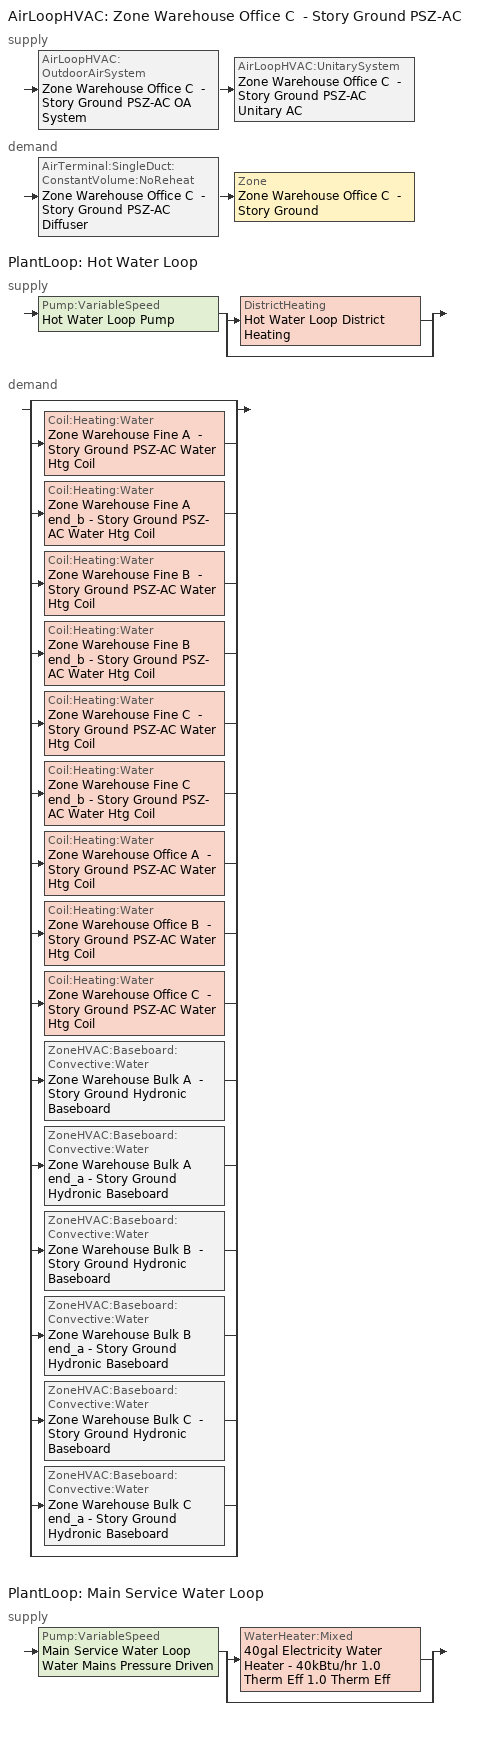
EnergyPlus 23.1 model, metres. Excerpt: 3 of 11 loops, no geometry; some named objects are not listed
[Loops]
AirLoopHVAC 'Zone Warehouse Office C  - Story Ground PSZ-AC'
 supply: AirLoopHVAC:OutdoorAirSystem 'Zone Warehouse Office C  - Story Ground PSZ-AC OA System' > AirLoopHVAC:UnitarySystem 'Zone Warehouse Office C  - Story Ground PSZ-AC Unitary AC'
 demand: AirTerminal:SingleDuct:ConstantVolume:NoReheat 'Zone Warehouse Office C  - Story Ground PSZ-AC Diffuser' > Zone 'Zone Warehouse Office C  - Story Ground'
PlantLoop 'Hot Water Loop'
 supply: Pump:VariableSpeed 'Hot Water Loop Pump' > split
  | DistrictHeating 'Hot Water Loop District Heating'
  | bypass
 demand: split
  | bypass
  | Coil:Heating:Water 'Zone Warehouse Fine A  - Story Ground PSZ-AC Water Htg Coil'
  | Coil:Heating:Water 'Zone Warehouse Fine A end_b - Story Ground PSZ-AC Water Htg Coil'
  | Coil:Heating:Water 'Zone Warehouse Fine B  - Story Ground PSZ-AC Water Htg Coil'
  | Coil:Heating:Water 'Zone Warehouse Fine B end_b - Story Ground PSZ-AC Water Htg Coil'
  | Coil:Heating:Water 'Zone Warehouse Fine C  - Story Ground PSZ-AC Water Htg Coil'
  | Coil:Heating:Water 'Zone Warehouse Fine C end_b - Story Ground PSZ-AC Water Htg Coil'
  | Coil:Heating:Water 'Zone Warehouse Office A  - Story Ground PSZ-AC Water Htg Coil'
  | Coil:Heating:Water 'Zone Warehouse Office B  - Story Ground PSZ-AC Water Htg Coil'
  | Coil:Heating:Water 'Zone Warehouse Office C  - Story Ground PSZ-AC Water Htg Coil'
  | ZoneHVAC:Baseboard:Convective:Water 'Zone Warehouse Bulk A  - Story Ground Hydronic Baseboard'
  | ZoneHVAC:Baseboard:Convective:Water 'Zone Warehouse Bulk A end_a - Story Ground Hydronic Baseboard'
  | ZoneHVAC:Baseboard:Convective:Water 'Zone Warehouse Bulk B  - Story Ground Hydronic Baseboard'
  | ZoneHVAC:Baseboard:Convective:Water 'Zone Warehouse Bulk B end_a - Story Ground Hydronic Baseboard'
  | ZoneHVAC:Baseboard:Convective:Water 'Zone Warehouse Bulk C  - Story Ground Hydronic Baseboard'
  | ZoneHVAC:Baseboard:Convective:Water 'Zone Warehouse Bulk C end_a - Story Ground Hydronic Baseboard'
  | bypass
PlantLoop 'Main Service Water Loop'
 supply: Pump:VariableSpeed 'Main Service Water Loop Water Mains Pressure Driven' > split
  | WaterHeater:Mixed '40gal Electricity Water Heater - 40kBtu/hr 1.0 Therm Eff 1.0 Therm Eff'
  | bypass
[ZoneControl:Thermostat] Temperature Difference Between Cutout And Setpoint {deltaC}=0
Name | Zone or ZoneList | Control Type Schedule | Control 1
Zone Warehouse Bulk A  - Story Ground Thermostat | Zone Warehouse Bulk A  - Story Ground | Zone Warehouse Bulk A  - Story Ground Thermostat Schedule | Warehouse Bulk - DOE Ref 1980-2004 Thermostat
Zone Warehouse Bulk A end_a - Story Ground Thermostat | Zone Warehouse Bulk A end_a - Story Ground | Zone Warehouse Bulk A end_a - Story Ground Thermostat Schedule | Warehouse Bulk - DOE Ref 1980-2004 Thermostat 1
Zone Warehouse Bulk B  - Story Ground Thermostat | Zone Warehouse Bulk B  - Story Ground | Zone Warehouse Bulk B  - Story Ground Thermostat Schedule | Warehouse Bulk - DOE Ref 1980-2004 Thermostat 2
Zone Warehouse Bulk B end_a - Story Ground Thermostat | Zone Warehouse Bulk B end_a - Story Ground | Zone Warehouse Bulk B end_a - Story Ground Thermostat Schedule | Warehouse Bulk - DOE Ref 1980-2004 Thermostat 3
Zone Warehouse Bulk C  - Story Ground Thermostat | Zone Warehouse Bulk C  - Story Ground | Zone Warehouse Bulk C  - Story Ground Thermostat Schedule | Warehouse Bulk - DOE Ref 1980-2004 Thermostat 4
Zone Warehouse Bulk C end_a - Story Ground Thermostat | Zone Warehouse Bulk C end_a - Story Ground | Zone Warehouse Bulk C end_a - Story Ground Thermostat Schedule | Warehouse Bulk - DOE Ref 1980-2004 Thermostat 5
Zone Warehouse Office C  - Story Ground Thermostat | Zone Warehouse Office C  - Story Ground | Zone Warehouse Office C  - Story Ground Thermostat Schedule | Warehouse Office - DOE Ref 1980-2004 Thermostat 2
[ThermostatSetpoint:DualSetpoint]
Name | Heating Setpoint Temperature Schedule | Cooling Setpoint Temperature Schedule
Warehouse Bulk - DOE Ref 1980-2004 Thermostat; Warehouse Bulk - DOE Ref 1980-2004 Thermostat 1; Warehouse Bulk - DOE Ref 1980-2004 Thermostat 2; Warehouse Bulk - DOE Ref 1980-2004 Thermostat 3; Warehouse Bulk - DOE Ref 1980-2004 Thermostat 4; Warehouse Bulk - DOE Ref 1980-2004 Thermostat 5 | Warehouse HtgSetp BulkStorage | Warehouse ClgSetp BulkStorage
Warehouse Office - DOE Ref 1980-2004 Thermostat 2 | Warehouse HtgSetp | Warehouse Cooling Setpoint
[ZoneHVAC:Baseboard:Convective:Water] Availability Schedule=Always On Discrete; Heating Design Capacity Method=HeatingDesignCapacity; Heating Design Capacity {W}=Autosize; Heating Design Capacity Per Floor Area {W/m2}=0; Fraction of Autosized Heating Design Capacity=0.8; U-Factor Times Area Value {W/K}=Autosize; Maximum Water Flow Rate {m3/s}=Autosize; Convergence Tolerance=0.001
Zone Warehouse Bulk A  - Story Ground Hydronic Baseboard; Zone Warehouse Bulk A end_a - Story Ground Hydronic Baseboard; Zone Warehouse Bulk B  - Story Ground Hydronic Baseboard; Zone Warehouse Bulk B end_a - Story Ground Hydronic Baseboard; Zone Warehouse Bulk C  - Story Ground Hydronic Baseboard; Zone Warehouse Bulk C end_a - Story Ground Hydronic Baseboard
[Zone equipment]
Zone Warehouse Bulk A  - Story Ground: Zone Warehouse Bulk A  - Story Ground Hydronic Baseboard
Zone Warehouse Bulk A end_a - Story Ground: Zone Warehouse Bulk A end_a - Story Ground Hydronic Baseboard
Zone Warehouse Bulk B  - Story Ground: Zone Warehouse Bulk B  - Story Ground Hydronic Baseboard
Zone Warehouse Bulk B end_a - Story Ground: Zone Warehouse Bulk B end_a - Story Ground Hydronic Baseboard
Zone Warehouse Bulk C  - Story Ground: Zone Warehouse Bulk C  - Story Ground Hydronic Baseboard
Zone Warehouse Bulk C end_a - Story Ground: Zone Warehouse Bulk C end_a - Story Ground Hydronic Baseboard
Zone Warehouse Office C  - Story Ground: Zone Warehouse Office C  - Story Ground PSZ-AC Diffuser
[Sizing:Zone] Zone Cooling Design Supply Air Temperature Input Method=SupplyAirTemperature; Zone Cooling Design Supply Air Temperature Difference {deltaC}=11.11; Zone Heating Design Supply Air Temperature Input Method=SupplyAirTemperature; Zone Heating Design Supply Air Temperature Difference {deltaC}=11.11; Zone Cooling Design Supply Air Humidity Ratio {kgWater/kgDryAir}=0.0085; Zone Heating Design Supply Air Humidity Ratio {kgWater/kgDryAir}=0.008; Cooling Design Air Flow Method=DesignDay; Cooling Design Air Flow Rate {m3/s}=0; Cooling Minimum Air Flow per Zone Floor Area {m3/s-m2}=0.000762; Cooling Minimum Air Flow {m3/s}=0; Cooling Minimum Air Flow Fraction=0; Heating Design Air Flow Method=DesignDay; Heating Design Air Flow Rate {m3/s}=0; Heating Maximum Air Flow per Zone Floor Area {m3/s-m2}=0.002032; Heating Maximum Air Flow {m3/s}=0.141576; Heating Maximum Air Flow Fraction=0.3; Account for Dedicated Outdoor Air System=No; Zone Load Sizing Method=Sensible Load Only No Latent Load; Zone Latent Cooling Design Supply Air Humidity Ratio Input Method=HumidityRatioDifference; Zone Cooling Design Supply Air Humidity Ratio Difference {kgWater/kgDryAir}=0.005; Zone Latent Heating Design Supply Air Humidity Ratio Input Method=HumidityRatioDifference; Zone Humidification Design Supply Air Humidity Ratio Difference {kgWater/kgDryAir}=0.005
Name | Zone Cooling Design Supply Air Temperature {C} | Zone Heating Design Supply Air Temperature {C} | Design Specification Outdoor Air Object
Zone Warehouse Bulk A  - Story Ground | 14 | 40 | Zone Warehouse Bulk A  - Story Ground DSOA Space List
Zone Warehouse Bulk A end_a - Story Ground | 14 | 40 | Zone Warehouse Bulk A end_a - Story Ground DSOA Space List
Zone Warehouse Bulk B  - Story Ground | 14 | 40 | Zone Warehouse Bulk B  - Story Ground DSOA Space List
Zone Warehouse Bulk B end_a - Story Ground | 14 | 40 | Zone Warehouse Bulk B end_a - Story Ground DSOA Space List
Zone Warehouse Bulk C  - Story Ground | 14 | 40 | Zone Warehouse Bulk C  - Story Ground DSOA Space List
Zone Warehouse Bulk C end_a - Story Ground | 14 | 40 | Zone Warehouse Bulk C end_a - Story Ground DSOA Space List
Zone Warehouse Office C  - Story Ground | 12.7778 | 50 | Zone Warehouse Office C  - Story Ground DSOA Space List
[DesignSpecification:OutdoorAir] Outdoor Air Method=Sum; Outdoor Air Flow per Zone {m3/s}=0; Outdoor Air Flow Air Changes per Hour {1/hr}=0
Name | Outdoor Air Flow per Person {m3/s-person} | Outdoor Air Flow per Zone Floor Area {m3/s-m2}
Warehouse Bulk Ventilation | 0 | 0.000254
Warehouse Office Ventilation | 0.00943895 | 0
[DesignSpecification:OutdoorAir:SpaceList]
Name | Space Name 1 | Space Design Specification Outdoor Air Object Name 1
Zone Warehouse Bulk A  - Story Ground DSOA Space List | Warehouse Bulk A  - Story Ground | Warehouse Bulk Ventilation
Zone Warehouse Bulk A end_a - Story Ground DSOA Space List | Warehouse Bulk A end_a - Story Ground | Warehouse Bulk Ventilation
Zone Warehouse Bulk B  - Story Ground DSOA Space List | Warehouse Bulk B  - Story Ground | Warehouse Bulk Ventilation
Zone Warehouse Bulk B end_a - Story Ground DSOA Space List | Warehouse Bulk B end_a - Story Ground | Warehouse Bulk Ventilation
Zone Warehouse Bulk C  - Story Ground DSOA Space List | Warehouse Bulk C  - Story Ground | Warehouse Bulk Ventilation
Zone Warehouse Bulk C end_a - Story Ground DSOA Space List | Warehouse Bulk C end_a - Story Ground | Warehouse Bulk Ventilation
Zone Warehouse Office C  - Story Ground DSOA Space List | Warehouse Office C  - Story Ground | Warehouse Office Ventilation
[AirTerminal:SingleDuct:ConstantVolume:NoReheat]
Zone Warehouse Office C  - Story Ground PSZ-AC Diffuser: Availability Schedule=Always On Discrete; Maximum Air Flow Rate {m3/s}=AutoSize
[Controller:MechanicalVentilation]
Controller Mechanical Ventilation 9: Availability Schedule=Always On Discrete; Demand Controlled Ventilation=No; System Outdoor Air Method=ZoneSum; Zone or ZoneList Name 1=Zone Warehouse Office C  - Story Ground; Design Specification Outdoor Air Object Name 1=Warehouse Office Ventilation
[AirLoopHVAC]
Zone Warehouse Office C  - Story Ground PSZ-AC: Design Supply Air Flow Rate {m3/s}=AutoSize; Design Return Air Flow Fraction of Supply Air Flow=1
[Sizing:System]
Zone Warehouse Office C  - Story Ground PSZ-AC: Type of Load to Size On=Sensible; Design Outdoor Air Flow Rate {m3/s}=Autosize; Central Heating Maximum System Air Flow Ratio=1; Preheat Design Temperature {C}=7.22222; Preheat Design Humidity Ratio {kgWater/kgDryAir}=0.008; Precool Design Temperature {C}=12.7778; Precool Design Humidity Ratio {kgWater/kgDryAir}=0.008; Central Cooling Design Supply Air Temperature {C}=12.7778; Central Heating Design Supply Air Temperature {C}=50; Type of Zone Sum to Use=Coincident; 100% Outdoor Air in Cooling=No; 100% Outdoor Air in Heating=No; Central Cooling Design Supply Air Humidity Ratio {kgWater/kgDryAir}=0.0085; Central Heating Design Supply Air Humidity Ratio {kgWater/kgDryAir}=0.008; Cooling Supply Air Flow Rate Method=DesignDay; Cooling Supply Air Flow Rate {m3/s}=0; Cooling Supply Air Flow Rate Per Floor Area {m3/s-m2}=0.00996765; Cooling Fraction of Autosized Cooling Supply Air Flow Rate=1; Cooling Supply Air Flow Rate Per Unit Cooling Capacity {m3/s-W}=3.94755e-05; Heating Supply Air Flow Rate Method=DesignDay; Heating Supply Air Flow Rate {m3/s}=0; Heating Supply Air Flow Rate Per Floor Area {m3/s-m2}=0.00996765; Heating Fraction of Autosized Heating Supply Air Flow Rate=1; Heating Fraction of Autosized Cooling Supply Air Flow Rate=1; Heating Supply Air Flow Rate Per Unit Heating Capacity {m3/s-W}=3.15882e-05; System Outdoor Air Method=ZoneSum; Zone Maximum Outdoor Air Fraction=1; Cooling Design Capacity Method=CoolingDesignCapacity; Cooling Design Capacity {W}=Autosize; Cooling Design Capacity Per Floor Area {W/m2}=234.7; Fraction of Autosized Cooling Design Capacity=1; Heating Design Capacity Method=HeatingDesignCapacity; Heating Design Capacity {W}=Autosize; Heating Design Capacity Per Floor Area {W/m2}=157; Fraction of Autosized Heating Design Capacity=1; Central Cooling Capacity Control Method=OnOff; Occupant Diversity=Autosize
[Controller:OutdoorAir]
Zone Warehouse Office C  - Story Ground PSZ-AC OA System Controller: Minimum Outdoor Air Flow Rate {m3/s}=Autosize; Maximum Outdoor Air Flow Rate {m3/s}=Autosize; Economizer Control Type=NoEconomizer; Economizer Control Action Type=ModulateFlow; Economizer Maximum Limit Dry-Bulb Temperature {C}=28; Economizer Maximum Limit Enthalpy {J/kg}=64000; Lockout Type=LockoutWithCompressor; Minimum Limit Type=FixedMinimum; Minimum Outdoor Air Schedule=Always On Discrete; Mechanical Ventilation Controller=Controller Mechanical Ventilation 9; High Humidity Control=No; Control High Indoor Humidity Based on Outdoor Humidity Ratio=Yes; Heat Recovery Bypass Control Type=BypassWhenWithinEconomizerLimits
[SetpointManager:MixedAir]
Zone Warehouse Office C  - Story Ground PSZ-AC Mixed Air Node OS Default SPM: Control Variable=Temperature; Setpoint Node or NodeList=Zone Warehouse Office C  - Story Ground PSZ-AC Mixed Air Node
[AirLoopHVAC:UnitarySystem]
Zone Warehouse Office C  - Story Ground PSZ-AC Unitary AC: Control Type=Load; Controlling Zone or Thermostat Location=Zone Warehouse Office C  - Story Ground; Dehumidification Control Type=None; Availability Schedule=Always On Discrete; Supply Fan=Zone Warehouse Office C  - Story Ground PSZ-AC Fan; Fan Placement=DrawThrough; Supply Air Fan Operating Mode Schedule=Zone Warehouse Office C  - Story Ground PSZ-AC Occ Sch; Heating Coil=Zone Warehouse Office C  - Story Ground PSZ-AC Water Htg Coil; DX Heating Coil Sizing Ratio=1; Cooling Coil=Zone Warehouse Office C  - Story Ground PSZ-AC 1spd DX AC Clg Coil 5kBtu/hr 9.7SEER; Use DOAS DX Cooling Coil=No; Minimum Supply Air Temperature {C}=2; Latent Load Control=SensibleOnlyLoadControl; Supplemental Heating Coil=Zone Warehouse Office C  - Story Ground PSZ-AC Electric Backup Htg Coil; Cooling Supply Air Flow Rate {m3/s}=Autosize; Heating Supply Air Flow Rate {m3/s}=Autosize; No Load Supply Air Flow Rate {m3/s}=Autosize; Maximum Supply Air Temperature {C}=80; Maximum Outdoor Dry-Bulb Temperature for Supplemental Heater Operation {C}=21; Maximum Cycling Rate {cycles/hr}=2.5; Heat Pump Time Constant {s}=60; Fraction of On-Cycle Power Use=0.01; Heat Pump Fan Delay Time {s}=60; Ancillary On-Cycle Electric Power {W}=0; Ancillary Off-Cycle Electric Power {W}=0
[Fan:OnOff]
Zone Warehouse Office C  - Story Ground PSZ-AC Fan: Availability Schedule=Always On Discrete; Fan Total Efficiency=0.53625; Pressure Rise {Pa}=622.722; Maximum Flow Rate {m3/s}=Autosize; Motor Efficiency=0.825; Motor In Airstream Fraction=1; Fan Power Ratio Function of Speed Ratio Curve=Fan On Off Power Curve 8; Fan Efficiency Ratio Function of Speed Ratio Curve=Fan On Off Efficiency Curve 8
[Coil:Heating:Water] Availability Schedule=Always On Discrete; U-Factor Times Area Value {W/K}=Autosize; Maximum Water Flow Rate {m3/s}=Autosize; Performance Input Method=UFactorTimesAreaAndDesignWaterFlowRate; Rated Capacity {W}=Autosize; Rated Inlet Water Temperature {C}=82.2222; Rated Inlet Air Temperature {C}=7.22222; Rated Outlet Water Temperature {C}=71.1111; Rated Outlet Air Temperature {C}=50; Rated Ratio for Air and Water Convection=0.5
Zone Warehouse Fine A  - Story Ground PSZ-AC Water Htg Coil; Zone Warehouse Fine A end_b - Story Ground PSZ-AC Water Htg Coil; Zone Warehouse Fine B  - Story Ground PSZ-AC Water Htg Coil; Zone Warehouse Fine B end_b - Story Ground PSZ-AC Water Htg Coil; Zone Warehouse Fine C  - Story Ground PSZ-AC Water Htg Coil; Zone Warehouse Fine C end_b - Story Ground PSZ-AC Water Htg Coil; Zone Warehouse Office A  - Story Ground PSZ-AC Water Htg Coil; Zone Warehouse Office B  - Story Ground PSZ-AC Water Htg Coil; Zone Warehouse Office C  - Story Ground PSZ-AC Water Htg Coil
[Coil:Cooling:DX:SingleSpeed]
Zone Warehouse Office C  - Story Ground PSZ-AC 1spd DX AC Clg Coil 5kBtu/hr 9.7SEER: Availability Schedule=Always On Discrete; Gross Rated Total Cooling Capacity {W}=Autosize; Gross Rated Sensible Heat Ratio=Autosize; Gross Rated Cooling COP {W/W}=3.14722; Rated Air Flow Rate {m3/s}=Autosize; Rated Evaporator Fan Power Per Volume Flow Rate 2017 {W/(m3/s)}=773.3; Rated Evaporator Fan Power Per Volume Flow Rate 2023 {W/(m3/s)}=934.4; Total Cooling Capacity Function of Temperature Curve=DOE Ref DX Clg Coil Cool-Cap-fT; Total Cooling Capacity Function of Flow Fraction Curve=DOE Ref DX Clg Coil Cool-CAP-fFlow; Energy Input Ratio Function of Temperature Curve=DOE Ref DX Clg Coil Cool-EIR-fT; Energy Input Ratio Function of Flow Fraction Curve=DOE Ref DX Clg Coil Cool-EIR-fFlow; Part Load Fraction Correlation Curve=DOE Ref DX Clg Coil Cool-PLF-fPLR; Minimum Outdoor Dry-Bulb Temperature for Compressor Operation {C}=-25; Nominal Time for Condensate Removal to Begin {s}=0; Ratio of Initial Moisture Evaporation Rate and Steady State Latent Capacity=0; Maximum Cycling Rate {cycles/hr}=0; Latent Capacity Time Constant {s}=0; Condenser Type=AirCooled; Evaporative Condenser Effectiveness=0.9; Evaporative Condenser Air Flow Rate {m3/s}=Autosize; Evaporative Condenser Pump Rated Power Consumption {W}=Autosize; Crankcase Heater Capacity {W}=0; Maximum Outdoor Dry-Bulb Temperature for Crankcase Heater Operation {C}=10; Basin Heater Capacity {W/K}=0; Basin Heater Setpoint Temperature {C}=2
[Coil:Heating:Electric]
Zone Warehouse Office C  - Story Ground PSZ-AC Electric Backup Htg Coil: Availability Schedule=Always On Discrete; Efficiency=1; Nominal Capacity {W}=Autosize
[SetpointManager:SingleZone:Reheat]
Zone Warehouse Office C  - Story Ground Setpoint Manager SZ Reheat: Control Variable=Temperature; Minimum Supply Air Temperature {C}=12.7778; Maximum Supply Air Temperature {C}=50; Control Zone=Zone Warehouse Office C  - Story Ground; Setpoint Node or NodeList=Zone Warehouse Office C  - Story Ground PSZ-AC Supply Outlet Node
[PlantLoop] Fluid Type=Water; Minimum Loop Temperature {C}=10; Maximum Loop Flow Rate {m3/s}=Autosize; Minimum Loop Flow Rate {m3/s}=0; Plant Loop Volume {m3}=Autocalculate; Load Distribution Scheme=Optimal; Plant Loop Demand Calculation Scheme=SingleSetpoint; Common Pipe Simulation=None
Name | Plant Equipment Operation Scheme | Maximum Loop Temperature {C}
Hot Water Loop | Hot Water Loop Operation Schemes | 100
Main Service Water Loop | Main Service Water Loop Operation Schemes | 60
[Sizing:Plant] Loop Type=Heating; Sizing Option=NonCoincident; Zone Timesteps in Averaging Window=1; Coincident Sizing Factor Mode=None
Name | Design Loop Exit Temperature {C} | Loop Design Temperature Difference {deltaC}
Hot Water Loop | 82.2222 | 11.1111
Main Service Water Loop | 60 | 5
[Pump:VariableSpeed] Design Maximum Flow Rate {m3/s}=Autosize; Design Power Consumption {W}=Autosize; Fraction of Motor Inefficiencies to Fluid Stream=0; Coefficient 1 of the Part Load Performance Curve=0; Coefficient 2 of the Part Load Performance Curve=3.2485; Coefficient 3 of the Part Load Performance Curve=-4.7443; Coefficient 4 of the Part Load Performance Curve=2.5294; Design Minimum Flow Rate {m3/s}=0; Pump Control Type=Intermittent; Skin Loss Radiative Fraction=0.5; Design Power Sizing Method=PowerPerFlowPerPressure; Design Electric Power per Unit Flow Rate {W/(m3/s)}=348701.1; Design Shaft Power per Unit Flow Rate per Unit Head {W/((m3/s)-Pa)}=1.28205; Design Minimum Flow Rate Fraction=0
Name | Design Pump Head {Pa} | Motor Efficiency
Hot Water Loop Pump | 179344 | 0.825
Main Service Water Loop Water Mains Pressure Driven | 0.001 | 1
[DistrictHeating]
Hot Water Loop District Heating: Nominal Capacity {W}=Autosize
[SetpointManager:Scheduled] Control Variable=Temperature
Name | Schedule | Setpoint Node or NodeList
Hot Water Loop Setpoint Manager | Hot Water Loop Temp - 180F | Hot Water Loop Supply Outlet Node
Service hot water setpoint manager | Service Water Loop Temp - 140F | Main Service Water Loop Supply Outlet Node
[PlantEquipmentOperationSchemes] Control Scheme Object Type 1=PlantEquipmentOperation:HeatingLoad; Control Scheme Schedule Name 1=Always On Discrete
Name | Control Scheme Name 1
Hot Water Loop Operation Schemes | Hot Water Loop Heating Operation Scheme
Main Service Water Loop Operation Schemes | Main Service Water Loop Heating Operation Scheme
[PlantEquipmentOperation:HeatingLoad] Load Range Lower Limit 1 {W}=0; Load Range Upper Limit 1 {W}=1000000000
Name | Range Equipment List Name 1
Hot Water Loop Heating Operation Scheme | Hot Water Loop Heating Equipment List
Main Service Water Loop Heating Operation Scheme | Main Service Water Loop Heating Equipment List
[PlantEquipmentList]
Hot Water Loop Heating Equipment List: DistrictHeating, Hot Water Loop District Heating
Main Service Water Loop Heating Equipment List: WaterHeater:Mixed, 40gal Electricity Water Heater - 40kBtu/hr 1.0 Therm Eff 1.0 Therm Eff
[WaterHeater:Mixed]
40gal Electricity Water Heater - 40kBtu/hr 1.0 Therm Eff 1.0 Therm Eff: Tank Volume {m3}=0.151416; Setpoint Temperature Schedule=Service Water Loop Temp - 140F; Deadband Temperature Difference {deltaC}=2; Maximum Temperature Limit {C}=60; Heater Control Type=Cycle; Heater Maximum Capacity {W}=11722.8; Heater Ignition Minimum Flow Rate {m3/s}=0; Heater Ignition Delay {s}=0; Heater Fuel Type=Electricity; Heater Thermal Efficiency=1; Off Cycle Parasitic Fuel Consumption Rate {W}=571; Off Cycle Parasitic Fuel Type=Electricity; Off Cycle Parasitic Heat Fraction to Tank=0; On Cycle Parasitic Fuel Consumption Rate {W}=571; On Cycle Parasitic Fuel Type=Electricity; On Cycle Parasitic Heat Fraction to Tank=0; Ambient Temperature Indicator=Zone; Off Cycle Loss Coefficient to Ambient Temperature {W/K}=1.87331; Off Cycle Loss Fraction to Zone=1; On Cycle Loss Coefficient to Ambient Temperature {W/K}=1.87331; On Cycle Loss Fraction to Zone=1; Use Side Effectiveness=1; Source Side Effectiveness=1; Use Side Design Flow Rate {m3/s}=Autosize; Source Side Design Flow Rate {m3/s}=Autosize; Indirect Water Heating Recovery Time {hr}=1.5; Source Side Flow Control Mode=IndirectHeatPrimarySetpoint
[WaterHeater:Sizing]
40gal Electricity Water Heater - 40kBtu/hr 1.0 Therm Eff 1.0 Therm Eff: Design Mode=PeakDraw; Time Storage Can Meet Peak Draw {hr}=0.538503; Time for Tank Recovery {hr}=0; Nominal Tank Volume for Autosizing Plant Connections {m3}=1
[Schedule:Day:Interval]
Warehouse HtgSetp BulkStorage Default; autogen Warehouse HtgSetp BulkStorage 0_day_sch; autogen Warehouse HtgSetp BulkStorage 1_day_sch: Average, 24:00, 7.2
Warehouse HtgSetp BulkStorage Summer Design Day; Warehouse HtgSetp BulkStorage Winter Design Day: No, 24:00, 7.2
Warehouse ClgSetp BulkStorage Default; autogen Warehouse ClgSetp BulkStorage 0_day_sch; autogen Warehouse ClgSetp BulkStorage 1_day_sch: Average, 24:00, 50
Warehouse ClgSetp BulkStorage Summer Design Day; Warehouse ClgSetp BulkStorage Winter Design Day: No, 24:00, 50
Warehouse HtgSetp Sun Day: Average, 24:00, 15.6
autogen Warehouse HtgSetp 2_day_sch; Warehouse HtgSetp Default: Average, 06:00, 15.6, 18:00, 21.1, 24:00, 15.6
Warehouse HtgSetp Sat Day: Average, 02:00, 21.1, 22:00, 15.6, 24:00, 21.1
Warehouse HtgSetp Summer Design Day; Warehouse HtgSetp Winter Design Day: No, 06:00, 15.6, 07:00, 17.8, 08:00, 20, 18:00, 21, 24:00, 15.6
Warehouse Cooling Setpoint Default: Average, 24:00, 30
Warehouse Cooling Setpoint Wkdy|SmrDsn Day; autogen Schedule Rule 38 2_day_sch: Average, 06:00, 30, 17:00, 24, 24:00, 30
Warehouse Cooling Setpoint Sat Day: Average, 00:10, 29.9583, 00:20, 29.9167, 00:30, 29.875, 00:40, 29.8333, 00:50, 29.7917, 01:00, 29.75, 01:10, 29.7083, 01:20, 29.6667, 01:30, 29.625, 01:40, 29.5833, 01:50, 29.5417, 02:00, 29.5, 02:10, 29.4583, 02:20, 29.4167, 02:30, 29.375, 02:40, 29.3333, 02:50, 29.2917, 03:00, 29.25, 03:10, 29.2083, 03:20, 29.1667, 03:30, 29.125, 03:40, 29.0833, 03:50, 29.0417, 04:00, 29, 04:10, 28.9583, 04:20, 28.9167, 04:30, 28.875, 04:40, 28.8333, 04:50, 28.7917, 05:00, 28.75, 05:10, 28.7083, 05:20, 28.6667, 05:30, 28.625, 05:40, 28.5833, 05:50, 28.5417, 06:00, 28.5, 06:10, 28.4583, 06:20, 28.4167, 06:30, 28.375, 06:40, 28.3333, 06:50, 28.2917, 07:00, 28.25, 07:10, 28.2083, 07:20, 28.1667, 07:30, 28.125, 07:40, 28.0833, 07:50, 28.0417, 08:00, 28, 08:10, 27.9583, 08:20, 27.9167, 08:30, 27.875, 08:40, 27.8333, 08:50, 27.7917, 09:00, 27.75, 09:10, 27.7083, 09:20, 27.6667, 09:30, 27.625, 09:40, 27.5833, 09:50, 27.5417, 10:00, 27.5, 10:10, 27.4583, 10:20, 27.4167, 10:30, 27.375, 10:40, 27.3333, 10:50, 27.2917, 11:00, 27.25, 11:10, 27.2083, 11:20, 27.1667, 11:30, 27.125, 11:40, 27.0833, 11:50, 27.0417, 12:00, 27, 12:09, 26.9583, 12:19, 26.9167, 12:29, 26.875, 12:39, 26.8333, 12:49, 26.7917, 12:59, 26.75, 13:09, 26.7083, 13:19, 26.6667, 13:29, 26.625, 13:39, 26.5833, 13:49, 26.5417, 13:59, 26.5, 14:09, 26.4583, 14:19, 26.4167, 14:29, 26.375, 14:39, 26.3333, 14:49, 26.2917, 14:59, 26.25, 15:09, 26.2083, 15:19, 26.1667, 15:29, 26.125, 15:39, 26.0833, 15:49, 26.0417, 15:59, 26, 16:09, 25.9583, 16:19, 25.9167, 16:29, 25.875, 16:39, 25.8333, 16:49, 25.7917, 16:59, 25.75, 17:09, 25.7083, 17:19, 25.6667, 17:29, 25.625, 17:39, 25.5833, 17:49, 25.5417, 17:59, 25.5, 18:09, 25.4583, 18:19, 25.4167, 18:29, 25.375, 18:39, 25.3333, 18:49, 25.2917, 18:59, 25.25, 19:09, 25.2083, 19:19, 25.1667, 19:29, 25.125, 19:39, 25.0833, 19:49, 25.0417, 19:59, 25, 20:09, 24.9583, 20:19, 24.9167, 20:29, 24.875, 20:39, 24.8333, 20:49, 24.7917, 20:59, 24.75, 21:09, 24.7083, 21:19, 24.6667, 21:29, 24.625, 21:39, 24.5833, 21:49, 24.5417, 21:59, 24.5, 22:09, 24.4583, 22:19, 24.4167, 22:29, 24.375, 22:39, 24.3333, 22:49, 24.2917, 22:59, 24.25, 23:09, 24.2083, 23:19, 24.1667, 23:29, 24.125, 23:39, 24.0833, 23:49, 24.0417, 23:59, 24, 24:00, 24
Warehouse Cooling Setpoint Summer Design Day: No, 06:00, 30, 17:00, 24, 24:00, 30
Hot Water Loop Temp - 180F Default: No, 24:00, 82.2222
Service Water Loop Temp - 140F Default: No, 24:00, 60
Zone Warehouse Office C  - Story Ground PSZ-AC Occ Sch Default; Zone Warehouse Office C  - Story Ground PSZ-AC Occ Sch Friday: No, 07:20, 0, 16:40, 1, 24:00, 0
Zone Warehouse Office C  - Story Ground PSZ-AC Occ Sch Summer Design Day; Zone Warehouse Office C  - Story Ground PSZ-AC Occ Sch Winter Design Day: No, 24:00, 1
Zone Warehouse Office C  - Story Ground PSZ-AC Occ Sch Sunday: No, 24:00, 0
[Schedule:Week:Daily]
Warehouse HtgSetp BulkStorage Week Rule - Jan1-Feb25: Warehouse HtgSetp BulkStorage Default, autogen Warehouse HtgSetp BulkStorage 0_day_sch, Warehouse HtgSetp BulkStorage Default, Warehouse HtgSetp BulkStorage Default, autogen Warehouse HtgSetp BulkStorage 1_day_sch, Warehouse HtgSetp BulkStorage Default, Warehouse HtgSetp BulkStorage Default, Warehouse HtgSetp BulkStorage Default, Warehouse HtgSetp BulkStorage Summer Design Day, Warehouse HtgSetp BulkStorage Winter Design Day, Warehouse HtgSetp BulkStorage Default, Warehouse HtgSetp BulkStorage Default
Warehouse HtgSetp BulkStorage Week Rule - Feb26-Mar4: Warehouse HtgSetp BulkStorage Default, autogen Warehouse HtgSetp BulkStorage 0_day_sch, Warehouse HtgSetp BulkStorage Default, autogen Warehouse HtgSetp BulkStorage 1_day_sch, Warehouse HtgSetp BulkStorage Default, Warehouse HtgSetp BulkStorage Default, Warehouse HtgSetp BulkStorage Default, Warehouse HtgSetp BulkStorage Default, Warehouse HtgSetp BulkStorage Summer Design Day, Warehouse HtgSetp BulkStorage Winter Design Day, Warehouse HtgSetp BulkStorage Default, Warehouse HtgSetp BulkStorage Default
Warehouse HtgSetp BulkStorage Week Rule - Mar5-Dec31: autogen Warehouse HtgSetp BulkStorage 0_day_sch, Warehouse HtgSetp BulkStorage Default, Warehouse HtgSetp BulkStorage Default, autogen Warehouse HtgSetp BulkStorage 1_day_sch, Warehouse HtgSetp BulkStorage Default, Warehouse HtgSetp BulkStorage Default, Warehouse HtgSetp BulkStorage Default, Warehouse HtgSetp BulkStorage Default, Warehouse HtgSetp BulkStorage Summer Design Day, Warehouse HtgSetp BulkStorage Winter Design Day, Warehouse HtgSetp BulkStorage Default, Warehouse HtgSetp BulkStorage Default
Warehouse ClgSetp BulkStorage Week Rule - Jan1-Feb25: Warehouse ClgSetp BulkStorage Default, autogen Warehouse ClgSetp BulkStorage 0_day_sch, Warehouse ClgSetp BulkStorage Default, Warehouse ClgSetp BulkStorage Default, autogen Warehouse ClgSetp BulkStorage 1_day_sch, Warehouse ClgSetp BulkStorage Default, Warehouse ClgSetp BulkStorage Default, Warehouse ClgSetp BulkStorage Default, Warehouse ClgSetp BulkStorage Summer Design Day, Warehouse ClgSetp BulkStorage Winter Design Day, Warehouse ClgSetp BulkStorage Default, Warehouse ClgSetp BulkStorage Default
Warehouse ClgSetp BulkStorage Week Rule - Feb26-Mar4: Warehouse ClgSetp BulkStorage Default, autogen Warehouse ClgSetp BulkStorage 0_day_sch, Warehouse ClgSetp BulkStorage Default, autogen Warehouse ClgSetp BulkStorage 1_day_sch, Warehouse ClgSetp BulkStorage Default, Warehouse ClgSetp BulkStorage Default, Warehouse ClgSetp BulkStorage Default, Warehouse ClgSetp BulkStorage Default, Warehouse ClgSetp BulkStorage Summer Design Day, Warehouse ClgSetp BulkStorage Winter Design Day, Warehouse ClgSetp BulkStorage Default, Warehouse ClgSetp BulkStorage Default
Warehouse ClgSetp BulkStorage Week Rule - Mar5-Dec31: autogen Warehouse ClgSetp BulkStorage 0_day_sch, Warehouse ClgSetp BulkStorage Default, Warehouse ClgSetp BulkStorage Default, autogen Warehouse ClgSetp BulkStorage 1_day_sch, Warehouse ClgSetp BulkStorage Default, Warehouse ClgSetp BulkStorage Default, Warehouse ClgSetp BulkStorage Default, Warehouse ClgSetp BulkStorage Default, Warehouse ClgSetp BulkStorage Summer Design Day, Warehouse ClgSetp BulkStorage Winter Design Day, Warehouse ClgSetp BulkStorage Default, Warehouse ClgSetp BulkStorage Default
Warehouse HtgSetp Week Rule - Jan1-Mar4: Warehouse HtgSetp Sun Day, autogen Warehouse HtgSetp 2_day_sch, Warehouse HtgSetp Default, Warehouse HtgSetp Default, Warehouse HtgSetp Default, Warehouse HtgSetp Default, Warehouse HtgSetp Sat Day, Warehouse HtgSetp Default, Warehouse HtgSetp Summer Design Day, Warehouse HtgSetp Winter Design Day, Warehouse HtgSetp Default, Warehouse HtgSetp Default
Warehouse HtgSetp Week Rule - Mar5-Dec31: Warehouse HtgSetp Sun Day, Warehouse HtgSetp Default, Warehouse HtgSetp Default, Warehouse HtgSetp Default, Warehouse HtgSetp Default, Warehouse HtgSetp Default, Warehouse HtgSetp Sat Day, Warehouse HtgSetp Default, Warehouse HtgSetp Summer Design Day, Warehouse HtgSetp Winter Design Day, Warehouse HtgSetp Default, Warehouse HtgSetp Default
Warehouse Cooling Setpoint Week Rule - Jan1-Mar4: Warehouse Cooling Setpoint Default, Warehouse Cooling Setpoint Wkdy|SmrDsn Day, Warehouse Cooling Setpoint Wkdy|SmrDsn Day, Warehouse Cooling Setpoint Wkdy|SmrDsn Day, Warehouse Cooling Setpoint Wkdy|SmrDsn Day, Warehouse Cooling Setpoint Wkdy|SmrDsn Day, Warehouse Cooling Setpoint Sat Day, Warehouse Cooling Setpoint Default, Warehouse Cooling Setpoint Summer Design Day, Warehouse Cooling Setpoint Default, Warehouse Cooling Setpoint Default, Warehouse Cooling Setpoint Default
Warehouse Cooling Setpoint Week Rule - Mar5-Dec31: autogen Schedule Rule 38 2_day_sch, Warehouse Cooling Setpoint Wkdy|SmrDsn Day, Warehouse Cooling Setpoint Wkdy|SmrDsn Day, Warehouse Cooling Setpoint Wkdy|SmrDsn Day, Warehouse Cooling Setpoint Wkdy|SmrDsn Day, Warehouse Cooling Setpoint Wkdy|SmrDsn Day, Warehouse Cooling Setpoint Sat Day, Warehouse Cooling Setpoint Default, Warehouse Cooling Setpoint Summer Design Day, Warehouse Cooling Setpoint Default, Warehouse Cooling Setpoint Default, Warehouse Cooling Setpoint Default
Hot Water Loop Temp - 180F Week Rule - Jan1-Dec31: Hot Water Loop Temp - 180F Default, Hot Water Loop Temp - 180F Default, Hot Water Loop Temp - 180F Default, Hot Water Loop Temp - 180F Default, Hot Water Loop Temp - 180F Default, Hot Water Loop Temp - 180F Default, Hot Water Loop Temp - 180F Default, Hot Water Loop Temp - 180F Default, Hot Water Loop Temp - 180F Default, Hot Water Loop Temp - 180F Default, Hot Water Loop Temp - 180F Default, Hot Water Loop Temp - 180F Default
Service Water Loop Temp - 140F Week Rule - Jan1-Dec31: Service Water Loop Temp - 140F Default, Service Water Loop Temp - 140F Default, Service Water Loop Temp - 140F Default, Service Water Loop Temp - 140F Default, Service Water Loop Temp - 140F Default, Service Water Loop Temp - 140F Default, Service Water Loop Temp - 140F Default, Service Water Loop Temp - 140F Default, Service Water Loop Temp - 140F Default, Service Water Loop Temp - 140F Default, Service Water Loop Temp - 140F Default, Service Water Loop Temp - 140F Default
Zone Warehouse Office C  - Story Ground PSZ-AC Occ Sch Week Rule - Jan1-Dec31: Zone Warehouse Office C  - Story Ground PSZ-AC Occ Sch Sunday, Zone Warehouse Office C  - Story Ground PSZ-AC Occ Sch Friday, Zone Warehouse Office C  - Story Ground PSZ-AC Occ Sch Friday, Zone Warehouse Office C  - Story Ground PSZ-AC Occ Sch Friday, Zone Warehouse Office C  - Story Ground PSZ-AC Occ Sch Default, Zone Warehouse Office C  - Story Ground PSZ-AC Occ Sch Friday, Zone Warehouse Office C  - Story Ground PSZ-AC Occ Sch Sunday, Zone Warehouse Office C  - Story Ground PSZ-AC Occ Sch Default, Zone Warehouse Office C  - Story Ground PSZ-AC Occ Sch Summer Design Day, Zone Warehouse Office C  - Story Ground PSZ-AC Occ Sch Winter Design Day, Zone Warehouse Office C  - Story Ground PSZ-AC Occ Sch Default, Zone Warehouse Office C  - Story Ground PSZ-AC Occ Sch Default
[Schedule:Year]
Warehouse HtgSetp BulkStorage: Warehouse HtgSetp BulkStorage Week Rule - Jan1-Feb25, 1, 1, 2, 25, Warehouse HtgSetp BulkStorage Week Rule - Feb26-Mar4, 2, 26, 3, 4, Warehouse HtgSetp BulkStorage Week Rule - Mar5-Dec31, 3, 5, 12, 31
Warehouse ClgSetp BulkStorage: Warehouse ClgSetp BulkStorage Week Rule - Jan1-Feb25, 1, 1, 2, 25, Warehouse ClgSetp BulkStorage Week Rule - Feb26-Mar4, 2, 26, 3, 4, Warehouse ClgSetp BulkStorage Week Rule - Mar5-Dec31, 3, 5, 12, 31
Warehouse HtgSetp: Warehouse HtgSetp Week Rule - Jan1-Mar4, 1, 1, 3, 4, Warehouse HtgSetp Week Rule - Mar5-Dec31, 3, 5, 12, 31
Warehouse Cooling Setpoint: Warehouse Cooling Setpoint Week Rule - Jan1-Mar4, 1, 1, 3, 4, Warehouse Cooling Setpoint Week Rule - Mar5-Dec31, 3, 5, 12, 31
Hot Water Loop Temp - 180F: Hot Water Loop Temp - 180F Week Rule - Jan1-Dec31, 1, 1, 12, 31
Service Water Loop Temp - 140F: Service Water Loop Temp - 140F Week Rule - Jan1-Dec31, 1, 1, 12, 31
Zone Warehouse Office C  - Story Ground PSZ-AC Occ Sch: Zone Warehouse Office C  - Story Ground PSZ-AC Occ Sch Week Rule - Jan1-Dec31, 1, 1, 12, 31
[Schedule:Compact]
Zone Warehouse Bulk A  - Story Ground Thermostat Schedule; Zone Warehouse Bulk A end_a - Story Ground Thermostat Schedule; Zone Warehouse Bulk B  - Story Ground Thermostat Schedule; Zone Warehouse Bulk B end_a - Story Ground Thermostat Schedule; Zone Warehouse Bulk C  - Story Ground Thermostat Schedule; Zone Warehouse Bulk C end_a - Story Ground Thermostat Schedule; Zone Warehouse Office C  - Story Ground Thermostat Schedule: Through: 12/31, For: AllDays, Until: 24:00, 4
[Schedule:Constant]
Always On Discrete: Hourly Value=1
[Curve:Exponent]
Fan On Off Power Curve 8: Coefficient1 Constant=1; Coefficient2 Constant=0; Coefficient3 Constant=0; Minimum Value of x {BasedOnField A2}=0; Maximum Value of x {BasedOnField A2}=1
[Curve:Cubic] Coefficient1 Constant=1; Coefficient2 x=0; Coefficient3 x**2=0; Coefficient4 x**3=0
Name | Minimum Value of x {BasedOnField A2} | Maximum Value of x {BasedOnField A2}
DOE Ref DX Clg Coil Cool-CAP-fFlow; DOE Ref DX Clg Coil Cool-EIR-fFlow | -100 | 100
Fan On Off Efficiency Curve 8 | 0 | 1
[Curve:Biquadratic] Minimum Value of x {BasedOnField A2}=-100; Maximum Value of x {BasedOnField A2}=100; Minimum Value of y {BasedOnField A3}=-100; Maximum Value of y {BasedOnField A3}=100
Name | Coefficient1 Constant | Coefficient2 x | Coefficient3 x**2 | Coefficient4 y | Coefficient5 y**2 | Coefficient6 x*y
DOE Ref DX Clg Coil Cool-Cap-fT | 0.971212 | -0.0152755 | 0.00144345 | -0.00039321 | -6.8364e-06 | -0.000290596
DOE Ref DX Clg Coil Cool-EIR-fT | 0.286871 | 0.0239022 | -0.000810648 | 0.0134585 | 0.000338936 | -0.000487004
[Curve:Quadratic]
DOE Ref DX Clg Coil Cool-PLF-fPLR: Coefficient1 Constant=0.909496; Coefficient2 x=0.0986477; Coefficient3 x**2=-0.00819488; Minimum Value of x {BasedOnField A2}=0; Maximum Value of x {BasedOnField A2}=1
